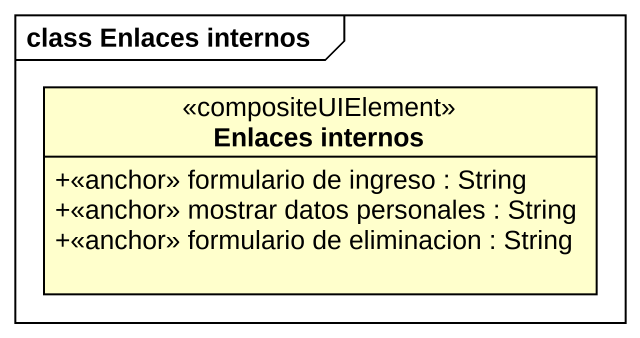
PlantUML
@startuml
mainframe class Enlaces internos
hide circle
hide empty members
skinparam classAttributeIconSize 0
class "Enlaces internos" as Enlaces_internos <<compositeUIElement>> {
  +<<anchor>> formulario de ingreso : String
  +<<anchor>> mostrar datos personales : String
  +<<anchor>> formulario de eliminacion : String
}
@enduml
